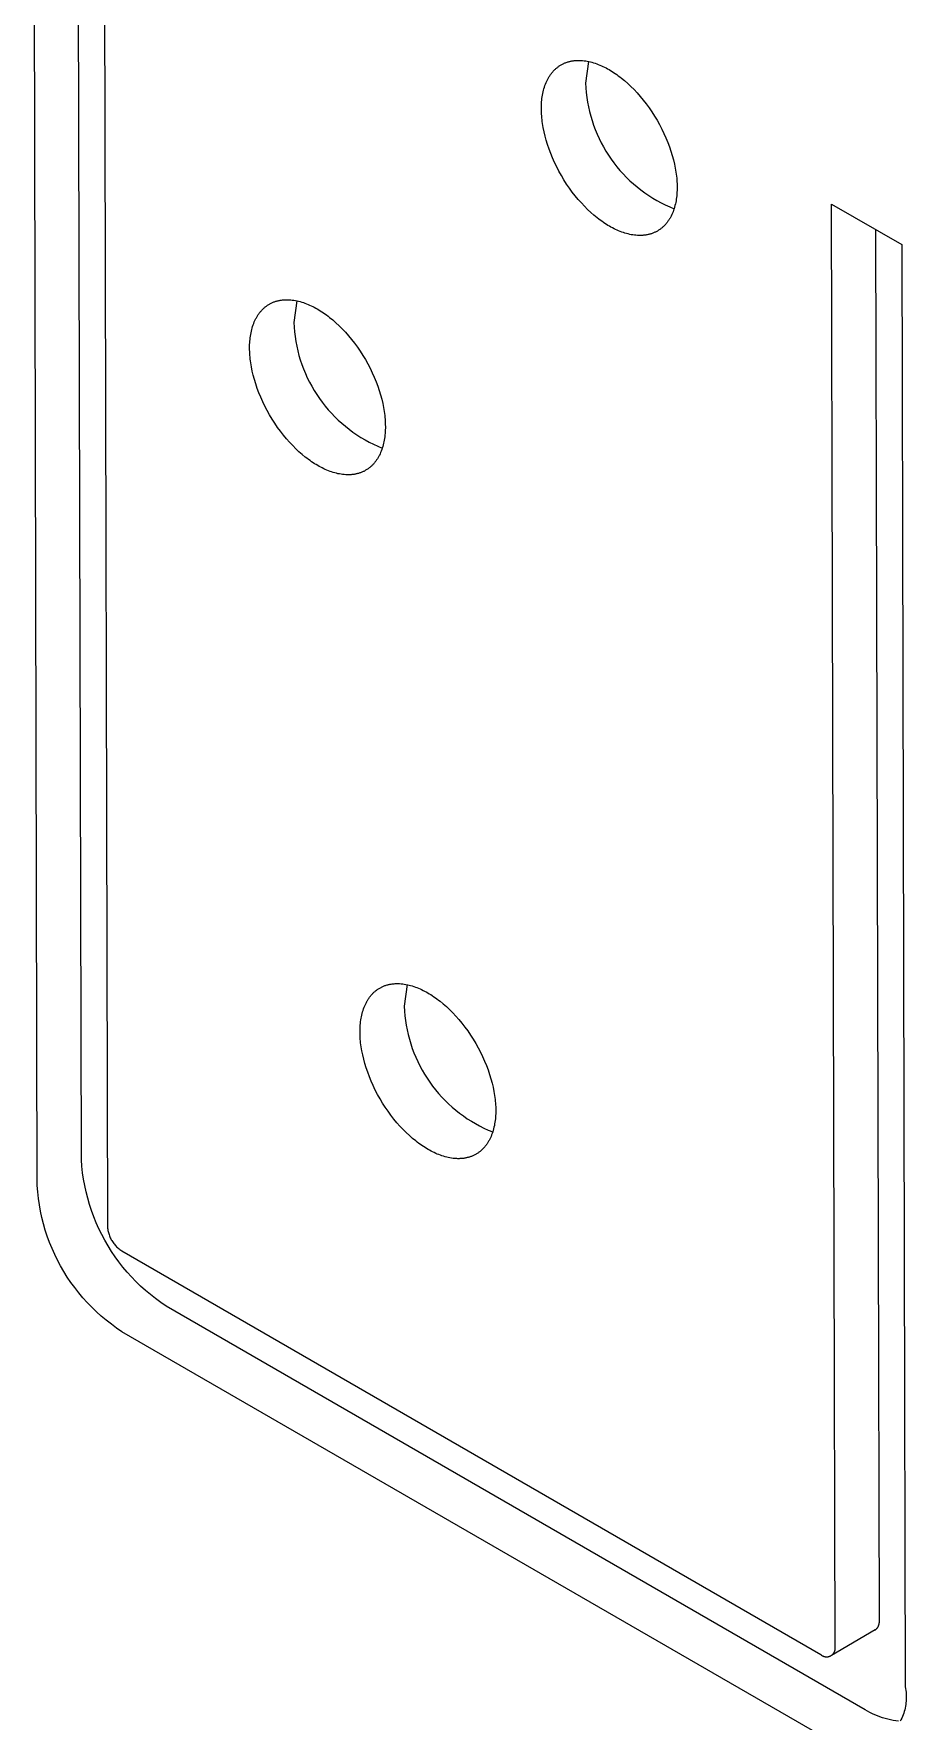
# Model space of a CAD drawing. Header units: inches. Extents: x -1 to 137, y -3 to 81.
# Drawn here: x 123.997 to 124.822, y 58.351 to 59.945 of the extents above; entities that cross this region are included whole.
import ezdxf

# ---------------------------------------------------------------- set-up
doc = ezdxf.new("R2010")
doc.units = ezdxf.units.IN
doc.layers.add('ZANO_R', color=7, linetype='Continuous', lineweight=0)

msp = doc.modelspace()

# ---------------------------------------------------------------- linework, layer by layer
at = {"layer": 'ZANO_R'}
for p, q in [((124.0008, 58.85734), (123.99747, 60.21935)), ((124.04256, 58.88159), (124.03935, 60.19517)), ((124.0637, 60.18111), (124.06703, 58.8191)), ((124.5046, 59.91906), (124.50528, 59.9192)), ((124.50528, 59.9192), (124.50596, 59.91933)), ((124.50596, 59.91933), (124.50665, 59.91944)), ((124.50665, 59.91944), (124.50734, 59.91954)), ((124.50734, 59.91954), (124.50804, 59.91963)), ((124.50804, 59.91963), (124.50874, 59.9197)), ((124.50874, 59.9197), (124.50945, 59.91976)), ((124.50945, 59.91976), (124.51016, 59.91981)), ((124.51016, 59.91981), (124.51087, 59.91985)), ((124.51087, 59.91985), (124.51159, 59.91987)), ((124.51159, 59.91987), (124.51231, 59.91987)), ((124.51231, 59.91987), (124.51303, 59.91987)), ((124.51303, 59.91987), (124.51376, 59.91985)), ((124.51376, 59.91985), (124.51449, 59.91981)), ((124.51449, 59.91981), (124.51595, 59.91971)), ((124.51595, 59.91971), (124.51743, 59.91956)), ((124.51743, 59.91956), (124.51891, 59.91935)), ((124.51891, 59.91935), (124.5204, 59.9191)), ((124.48344, 59.90278), (124.48379, 59.90341)), ((124.48379, 59.90341), (124.48416, 59.90403)), ((124.48416, 59.90403), (124.48453, 59.90464)), ((124.48453, 59.90464), (124.48492, 59.90524)), ((124.48492, 59.90524), (124.48531, 59.90583)), ((124.48531, 59.90583), (124.48572, 59.90641)), ((124.48572, 59.90641), (124.48613, 59.90698)), ((124.48613, 59.90698), (124.48655, 59.90754)), ((124.48655, 59.90754), (124.48699, 59.90809)), ((124.48699, 59.90809), (124.48743, 59.90863)), ((124.48743, 59.90863), (124.48788, 59.90916)), ((124.48788, 59.90916), (124.48834, 59.90967)), ((124.48834, 59.90967), (124.48881, 59.91018)), ((124.48881, 59.91018), (124.48929, 59.91067)), ((124.48929, 59.91067), (124.48978, 59.91115)), ((124.48978, 59.91115), (124.49028, 59.91162)), ((124.49028, 59.91162), (124.49079, 59.91208)), ((124.49079, 59.91208), (124.4913, 59.91253)), ((124.4913, 59.91253), (124.49183, 59.91296)), ((124.49183, 59.91296), (124.49236, 59.91338)), ((124.49236, 59.91338), (124.4929, 59.91379)), ((124.4929, 59.91379), (124.49345, 59.91419)), ((124.49345, 59.91419), (124.49401, 59.91457)), ((124.49401, 59.91457), (124.49457, 59.91494)), ((124.49457, 59.91494), (124.49515, 59.9153)), ((124.49515, 59.9153), (124.49573, 59.91564)), ((124.49573, 59.91564), (124.49632, 59.91598)), ((124.49632, 59.91598), (124.49692, 59.91629)), ((124.49692, 59.91629), (124.49752, 59.9166)), ((124.49752, 59.9166), (124.49813, 59.91689)), ((124.49813, 59.91689), (124.49875, 59.91717)), ((124.49875, 59.91717), (124.49937, 59.91743)), ((124.49937, 59.91743), (124.5, 59.91768)), ((124.5, 59.91768), (124.50064, 59.91792)), ((124.50064, 59.91792), (124.50129, 59.91814)), ((124.50129, 59.91814), (124.50194, 59.91835)), ((124.50194, 59.91835), (124.50259, 59.91855)), ((124.50259, 59.91855), (124.50326, 59.91873)), ((124.50326, 59.91873), (124.50392, 59.9189)), ((124.50392, 59.9189), (124.5046, 59.91906)), ((124.52171, 59.91884), (124.51884, 59.89845)), ((124.5204, 59.9191), (124.52189, 59.9188)), ((124.52189, 59.9188), (124.52338, 59.91845)), ((124.52338, 59.91845), (124.52488, 59.91806)), ((124.52488, 59.91806), (124.52637, 59.91763)), ((124.52637, 59.91763), (124.52786, 59.91715)), ((124.52786, 59.91715), (124.52935, 59.91662)), ((124.52935, 59.91662), (124.53084, 59.91606)), ((124.53084, 59.91606), (124.53232, 59.91546)), ((124.53232, 59.91546), (124.53379, 59.91482)), ((124.53379, 59.91482), (124.53526, 59.91415)), ((124.53526, 59.91415), (124.53671, 59.91344)), ((124.53671, 59.91344), (124.53816, 59.9127)), ((124.53816, 59.9127), (124.53959, 59.91193)), ((124.53959, 59.91193), (124.54102, 59.91112)), ((124.54102, 59.91112), (124.54244, 59.91028)), ((124.54244, 59.91028), (124.54388, 59.9094)), ((124.54388, 59.9094), (124.54532, 59.90847)), ((124.54532, 59.90847), (124.54678, 59.9075)), ((124.54678, 59.9075), (124.54825, 59.90648)), ((124.54825, 59.90648), (124.54972, 59.90541)), ((124.54972, 59.90541), (124.5512, 59.90431)), ((124.5512, 59.90431), (124.55269, 59.90315)), ((124.47811, 59.88704), (124.4784, 59.88859)), ((124.4784, 59.88859), (124.47873, 59.89012)), ((124.47873, 59.89012), (124.4791, 59.89163)), ((124.4791, 59.89163), (124.4795, 59.89312)), ((124.4795, 59.89312), (124.47995, 59.89459)), ((124.47995, 59.89459), (124.48043, 59.89603)), ((124.48043, 59.89603), (124.48095, 59.89744)), ((124.48095, 59.89744), (124.48151, 59.89882)), ((124.48151, 59.89882), (124.48211, 59.90017)), ((124.48211, 59.90017), (124.48276, 59.90149)), ((124.48276, 59.90149), (124.48309, 59.90214)), ((124.48309, 59.90214), (124.48344, 59.90278)), ((124.51884, 59.89845), (124.51907, 59.89394)), ((124.51907, 59.89394), (124.51946, 59.88944)), ((124.51946, 59.88944), (124.52, 59.88495)), ((124.55269, 59.90315), (124.55568, 59.90071)), ((124.55568, 59.90071), (124.55867, 59.89808)), ((124.55867, 59.89808), (124.56166, 59.89528)), ((124.56166, 59.89528), (124.56463, 59.8923)), ((124.56463, 59.8923), (124.56758, 59.88916)), ((124.56758, 59.88916), (124.57049, 59.88586)), ((124.47708, 59.87421), (124.47709, 59.87584)), ((124.4771, 59.87256), (124.47708, 59.87421)), ((124.47709, 59.87584), (124.47713, 59.87746)), ((124.47715, 59.87087), (124.4771, 59.87256)), ((124.47713, 59.87746), (124.47721, 59.87909)), ((124.47721, 59.87909), (124.47732, 59.8807)), ((124.47732, 59.8807), (124.47746, 59.8823)), ((124.47746, 59.8823), (124.47764, 59.8839)), ((124.47764, 59.8839), (124.47786, 59.88548)), ((124.47786, 59.88548), (124.47811, 59.88704)), ((124.52, 59.88495), (124.5207, 59.88049)), ((124.5207, 59.88049), (124.52154, 59.87605)), ((124.52154, 59.87605), (124.52254, 59.87165)), ((124.52254, 59.87165), (124.52368, 59.86728)), ((124.57049, 59.88586), (124.57335, 59.88241)), ((124.57335, 59.88241), (124.57614, 59.87881)), ((124.57614, 59.87881), (124.57885, 59.87509)), ((124.57885, 59.87509), (124.58147, 59.87125)), ((124.47723, 59.86916), (124.47715, 59.87087)), ((124.47735, 59.86741), (124.47723, 59.86916)), ((124.47751, 59.86564), (124.47735, 59.86741)), ((124.47769, 59.86383), (124.47751, 59.86564)), ((124.47792, 59.862), (124.47769, 59.86383)), ((124.47818, 59.86013), (124.47792, 59.862)), ((124.47881, 59.85633), (124.47818, 59.86013)), ((124.4796, 59.85243), (124.47881, 59.85633)), ((124.52368, 59.86728), (124.52498, 59.86295)), ((124.52498, 59.86295), (124.52642, 59.85867)), ((124.52642, 59.85867), (124.528, 59.85444)), ((124.58147, 59.87125), (124.584, 59.86731)), ((124.584, 59.86731), (124.58641, 59.86329)), ((124.58641, 59.86329), (124.5887, 59.85919)), ((124.5887, 59.85919), (124.59087, 59.85505)), ((124.48054, 59.84845), (124.4796, 59.85243)), ((124.48165, 59.84439), (124.48054, 59.84845)), ((124.4829, 59.84027), (124.48165, 59.84439)), ((124.48432, 59.83611), (124.4829, 59.84027)), ((124.528, 59.85444), (124.52973, 59.85026)), ((124.52973, 59.85026), (124.5316, 59.84615)), ((124.5316, 59.84615), (124.53361, 59.8421)), ((124.53361, 59.8421), (124.53575, 59.83813)), ((124.59087, 59.85505), (124.59289, 59.85086)), ((124.59289, 59.85086), (124.59477, 59.84666)), ((124.59477, 59.84666), (124.5965, 59.84245)), ((124.5965, 59.84245), (124.59807, 59.83826)), ((124.4859, 59.83192), (124.48432, 59.83611)), ((124.48763, 59.82771), (124.4859, 59.83192)), ((124.48951, 59.82351), (124.48763, 59.82771)), ((124.53575, 59.83813), (124.53803, 59.83423)), ((124.53803, 59.83423), (124.54044, 59.8304)), ((124.54044, 59.8304), (124.54298, 59.82667)), ((124.54298, 59.82667), (124.54564, 59.82302)), ((124.59807, 59.83826), (124.59949, 59.8341)), ((124.59949, 59.8341), (124.60075, 59.82998)), ((124.60075, 59.82998), (124.60185, 59.82592)), ((124.60185, 59.82592), (124.6028, 59.82194)), ((124.49153, 59.81932), (124.48951, 59.82351)), ((124.49369, 59.81518), (124.49153, 59.81932)), ((124.49599, 59.81108), (124.49369, 59.81518)), ((124.4984, 59.80706), (124.49599, 59.81108)), ((124.54564, 59.82302), (124.54843, 59.81946)), ((124.54843, 59.81946), (124.55134, 59.81601)), ((124.55134, 59.81601), (124.55436, 59.81265)), ((124.55436, 59.81265), (124.55749, 59.8094)), ((124.55749, 59.8094), (124.56074, 59.80625)), ((124.6028, 59.82194), (124.60358, 59.81804)), ((124.60358, 59.81804), (124.60422, 59.81424)), ((124.60422, 59.81424), (124.60448, 59.81237)), ((124.60448, 59.81237), (124.6047, 59.81054)), ((124.6047, 59.81054), (124.60489, 59.80873)), ((124.60489, 59.80873), (124.60505, 59.80696)), ((124.50092, 59.80312), (124.4984, 59.80706)), ((124.50355, 59.79928), (124.50092, 59.80312)), ((124.50626, 59.79556), (124.50355, 59.79928)), ((124.50905, 59.79196), (124.50626, 59.79556)), ((124.51191, 59.78851), (124.50905, 59.79196)), ((124.56074, 59.80625), (124.56409, 59.80322)), ((124.56409, 59.80322), (124.56754, 59.8003)), ((124.56754, 59.8003), (124.57108, 59.79751)), ((124.57108, 59.79751), (124.57472, 59.79483)), ((124.57472, 59.79483), (124.57845, 59.79228)), ((124.57845, 59.79228), (124.58227, 59.78986)), ((124.60493, 59.79207), (124.60475, 59.79047)), ((124.60508, 59.79367), (124.60493, 59.79207)), ((124.60505, 59.80696), (124.60516, 59.80521)), ((124.60519, 59.79528), (124.60508, 59.79367)), ((124.60516, 59.80521), (124.60525, 59.8035)), ((124.60527, 59.7969), (124.60519, 59.79528)), ((124.60525, 59.8035), (124.6053, 59.80181)), ((124.60531, 59.79853), (124.60527, 59.7969)), ((124.6053, 59.80181), (124.60532, 59.80016)), ((124.60532, 59.80016), (124.60531, 59.79853)), ((124.51482, 59.78521), (124.51191, 59.78851)), ((124.51776, 59.78207), (124.51482, 59.78521)), ((124.52074, 59.77909), (124.51776, 59.78207)), ((124.52373, 59.77629), (124.52074, 59.77909)), ((124.52672, 59.77366), (124.52373, 59.77629)), ((124.58227, 59.78986), (124.58616, 59.78757)), ((124.58616, 59.78757), (124.59013, 59.78542)), ((124.59013, 59.78542), (124.59417, 59.7834)), ((124.59417, 59.7834), (124.59828, 59.78152)), ((124.59828, 59.78152), (124.60245, 59.77978)), ((124.60145, 59.77693), (124.60089, 59.77555)), ((124.60197, 59.77834), (124.60145, 59.77693)), ((124.60245, 59.77978), (124.60197, 59.77834)), ((124.6029, 59.78125), (124.60245, 59.77978)), ((124.6033, 59.78274), (124.6029, 59.78125)), ((124.60367, 59.78425), (124.6033, 59.78274)), ((124.60399, 59.78578), (124.60367, 59.78425)), ((124.60428, 59.78733), (124.60399, 59.78578)), ((124.60454, 59.78889), (124.60428, 59.78733)), ((124.60475, 59.79047), (124.60454, 59.78889)), ((124.75126, 59.78415), (124.81749, 59.74591)), ((124.75459, 58.42214), (124.75126, 59.78415)), ((124.52971, 59.77122), (124.52672, 59.77366)), ((124.5312, 59.77006), (124.52971, 59.77122)), ((124.53268, 59.76895), (124.5312, 59.77006)), ((124.53415, 59.76789), (124.53268, 59.76895)), ((124.53562, 59.76687), (124.53415, 59.76789)), ((124.53707, 59.7659), (124.53562, 59.76687)), ((124.53852, 59.76497), (124.53707, 59.7659)), ((124.53996, 59.76409), (124.53852, 59.76497)), ((124.54138, 59.76325), (124.53996, 59.76409)), ((124.5428, 59.76244), (124.54138, 59.76325)), ((124.54424, 59.76167), (124.5428, 59.76244)), ((124.54568, 59.76093), (124.54424, 59.76167)), ((124.54714, 59.76022), (124.54568, 59.76093)), ((124.54861, 59.75955), (124.54714, 59.76022)), ((124.58839, 59.7598), (124.58782, 59.75943)), ((124.58895, 59.76018), (124.58839, 59.7598)), ((124.5895, 59.76058), (124.58895, 59.76018)), ((124.59004, 59.76099), (124.5895, 59.76058)), ((124.59057, 59.76141), (124.59004, 59.76099)), ((124.59109, 59.76184), (124.59057, 59.76141)), ((124.59161, 59.76229), (124.59109, 59.76184)), ((124.59212, 59.76274), (124.59161, 59.76229)), ((124.59261, 59.76321), (124.59212, 59.76274)), ((124.5931, 59.7637), (124.59261, 59.76321)), ((124.59358, 59.76419), (124.5931, 59.7637)), ((124.59405, 59.76469), (124.59358, 59.76419)), ((124.59452, 59.76521), (124.59405, 59.76469)), ((124.59497, 59.76574), (124.59452, 59.76521)), ((124.59541, 59.76628), (124.59497, 59.76574)), ((124.59584, 59.76683), (124.59541, 59.76628)), ((124.59627, 59.76739), (124.59584, 59.76683)), ((124.59668, 59.76796), (124.59627, 59.76739)), ((124.59709, 59.76854), (124.59668, 59.76796)), ((124.59748, 59.76913), (124.59709, 59.76854)), ((124.59787, 59.76973), (124.59748, 59.76913)), ((124.59824, 59.77034), (124.59787, 59.76973)), ((124.59861, 59.77096), (124.59824, 59.77034)), ((124.59896, 59.77159), (124.59861, 59.77096)), ((124.59931, 59.77223), (124.59896, 59.77159)), ((124.59964, 59.77287), (124.59931, 59.77223)), ((124.60028, 59.77419), (124.59964, 59.77287)), ((124.60089, 59.77555), (124.60028, 59.77419)), ((124.79635, 58.44639), (124.79314, 59.75997)), ((124.55008, 59.75891), (124.54861, 59.75955)), ((124.55156, 59.75831), (124.55008, 59.75891)), ((124.55304, 59.75774), (124.55156, 59.75831)), ((124.55453, 59.75722), (124.55304, 59.75774)), ((124.55603, 59.75674), (124.55453, 59.75722)), ((124.55752, 59.75631), (124.55603, 59.75674)), ((124.55902, 59.75591), (124.55752, 59.75631)), ((124.56051, 59.75557), (124.55902, 59.75591)), ((124.562, 59.75527), (124.56051, 59.75557)), ((124.56349, 59.75501), (124.562, 59.75527)), ((124.56497, 59.75481), (124.56349, 59.75501)), ((124.56644, 59.75466), (124.56497, 59.75481)), ((124.56791, 59.75455), (124.56644, 59.75466)), ((124.56864, 59.75452), (124.56791, 59.75455)), ((124.56937, 59.7545), (124.56864, 59.75452)), ((124.57009, 59.7545), (124.56937, 59.7545)), ((124.57081, 59.7545), (124.57009, 59.7545)), ((124.57153, 59.75452), (124.57081, 59.7545)), ((124.57224, 59.75456), (124.57153, 59.75452)), ((124.57295, 59.7546), (124.57224, 59.75456)), ((124.57366, 59.75466), (124.57295, 59.7546)), ((124.57436, 59.75474), (124.57366, 59.75466)), ((124.57506, 59.75483), (124.57436, 59.75474)), ((124.57575, 59.75493), (124.57506, 59.75483)), ((124.57644, 59.75504), (124.57575, 59.75493)), ((124.57712, 59.75517), (124.57644, 59.75504)), ((124.5778, 59.75531), (124.57712, 59.75517)), ((124.57847, 59.75547), (124.5778, 59.75531)), ((124.57914, 59.75564), (124.57847, 59.75547)), ((124.5798, 59.75582), (124.57914, 59.75564)), ((124.58046, 59.75601), (124.5798, 59.75582)), ((124.58111, 59.75622), (124.58046, 59.75601)), ((124.58176, 59.75645), (124.58111, 59.75622)), ((124.58239, 59.75669), (124.58176, 59.75645)), ((124.58302, 59.75694), (124.58239, 59.75669)), ((124.58365, 59.7572), (124.58302, 59.75694)), ((124.58427, 59.75748), (124.58365, 59.7572)), ((124.58488, 59.75777), (124.58427, 59.75748)), ((124.58548, 59.75808), (124.58488, 59.75777)), ((124.58608, 59.75839), (124.58548, 59.75808)), ((124.58667, 59.75872), (124.58608, 59.75839)), ((124.58725, 59.75907), (124.58667, 59.75872)), ((124.58782, 59.75943), (124.58725, 59.75907)), ((124.81749, 59.74591), (124.82082, 58.3839)), ((124.20965, 59.67983), (124.21006, 59.68042)), ((124.21006, 59.68042), (124.21047, 59.68099)), ((124.21047, 59.68099), (124.2109, 59.68155)), ((124.2109, 59.68155), (124.21133, 59.6821)), ((124.21133, 59.6821), (124.21177, 59.68263)), ((124.21177, 59.68263), (124.21222, 59.68316)), ((124.21222, 59.68316), (124.21269, 59.68368)), ((124.21269, 59.68368), (124.21316, 59.68418)), ((124.21316, 59.68418), (124.21364, 59.68468)), ((124.21364, 59.68468), (124.21412, 59.68516)), ((124.21412, 59.68516), (124.21462, 59.68563)), ((124.21462, 59.68563), (124.21513, 59.68609)), ((124.21513, 59.68609), (124.21565, 59.68653)), ((124.21565, 59.68653), (124.21617, 59.68697)), ((124.21617, 59.68697), (124.2167, 59.68739)), ((124.2167, 59.68739), (124.21724, 59.6878)), ((124.21724, 59.6878), (124.21779, 59.68819)), ((124.21779, 59.68819), (124.21835, 59.68858)), ((124.21835, 59.68858), (124.21892, 59.68895)), ((124.21892, 59.68895), (124.21949, 59.6893)), ((124.21949, 59.6893), (124.22007, 59.68965)), ((124.22007, 59.68965), (124.22066, 59.68998)), ((124.22066, 59.68998), (124.22126, 59.6903)), ((124.22126, 59.6903), (124.22186, 59.6906)), ((124.22186, 59.6906), (124.22247, 59.69089)), ((124.22247, 59.69089), (124.22309, 59.69117)), ((124.22309, 59.69117), (124.22371, 59.69144)), ((124.22371, 59.69144), (124.22435, 59.69169)), ((124.22435, 59.69169), (124.22498, 59.69192)), ((124.22498, 59.69192), (124.22563, 59.69215)), ((124.22563, 59.69215), (124.22628, 59.69236)), ((124.22628, 59.69236), (124.22694, 59.69255)), ((124.22694, 59.69255), (124.2276, 59.69274)), ((124.2276, 59.69274), (124.22827, 59.69291)), ((124.22827, 59.69291), (124.22894, 59.69306)), ((124.22894, 59.69306), (124.22962, 59.6932)), ((124.22962, 59.6932), (124.2303, 59.69333)), ((124.2303, 59.69333), (124.23099, 59.69345)), ((124.23099, 59.69345), (124.23168, 59.69355)), ((124.23168, 59.69355), (124.23238, 59.69363)), ((124.23238, 59.69363), (124.23308, 59.69371)), ((124.23308, 59.69371), (124.23379, 59.69377)), ((124.23379, 59.69377), (124.2345, 59.69382)), ((124.2345, 59.69382), (124.23521, 59.69385)), ((124.23521, 59.69385), (124.23593, 59.69387)), ((124.23593, 59.69387), (124.23665, 59.69388)), ((124.23665, 59.69388), (124.23737, 59.69387)), ((124.23737, 59.69387), (124.2381, 59.69385)), ((124.2381, 59.69385), (124.23883, 59.69382)), ((124.23883, 59.69382), (124.2403, 59.69372)), ((124.2403, 59.69372), (124.24177, 59.69356)), ((124.24177, 59.69356), (124.24325, 59.69336)), ((124.24605, 59.69284), (124.24318, 59.67246)), ((124.24325, 59.69336), (124.24474, 59.69311)), ((124.24474, 59.69311), (124.24623, 59.69281)), ((124.24623, 59.69281), (124.24772, 59.69246)), ((124.24772, 59.69246), (124.24922, 59.69207)), ((124.24922, 59.69207), (124.25071, 59.69163)), ((124.25071, 59.69163), (124.25221, 59.69115)), ((124.25221, 59.69115), (124.2537, 59.69063)), ((124.2537, 59.69063), (124.25518, 59.69007)), ((124.25518, 59.69007), (124.25666, 59.68947)), ((124.25666, 59.68947), (124.25813, 59.68883)), ((124.25813, 59.68883), (124.2596, 59.68815)), ((124.2596, 59.68815), (124.26106, 59.68744)), ((124.26106, 59.68744), (124.2625, 59.6867)), ((124.2625, 59.6867), (124.26394, 59.68593)), ((124.26394, 59.68593), (124.26536, 59.68513)), ((124.26536, 59.68513), (124.26678, 59.68429)), ((124.26678, 59.68429), (124.26822, 59.6834)), ((124.26822, 59.6834), (124.26967, 59.68247)), ((124.26967, 59.68247), (124.27112, 59.6815)), ((124.27112, 59.6815), (124.27259, 59.68048)), ((124.27259, 59.68048), (124.27406, 59.67942)), ((124.20307, 59.66412), (124.20344, 59.66564)), ((124.20344, 59.66564), (124.20384, 59.66712)), ((124.20384, 59.66712), (124.20429, 59.66859)), ((124.20429, 59.66859), (124.20477, 59.67003)), ((124.20477, 59.67003), (124.20529, 59.67144)), ((124.20529, 59.67144), (124.20585, 59.67283)), ((124.20585, 59.67283), (124.20646, 59.67418)), ((124.20646, 59.67418), (124.2071, 59.6755)), ((124.2071, 59.6755), (124.20743, 59.67615)), ((124.20743, 59.67615), (124.20778, 59.67678)), ((124.20778, 59.67678), (124.20813, 59.67741)), ((124.20813, 59.67741), (124.2085, 59.67803)), ((124.2085, 59.67803), (124.20887, 59.67864)), ((124.20887, 59.67864), (124.20926, 59.67924)), ((124.20926, 59.67924), (124.20965, 59.67983)), ((124.24318, 59.67246), (124.24341, 59.66794)), ((124.24341, 59.66794), (124.2438, 59.66344)), ((124.27406, 59.67942), (124.27554, 59.67831)), ((124.27554, 59.67831), (124.27703, 59.67715)), ((124.27703, 59.67715), (124.28002, 59.67471)), ((124.28002, 59.67471), (124.28301, 59.67208)), ((124.28301, 59.67208), (124.286, 59.66928)), ((124.286, 59.66928), (124.28898, 59.66631)), ((124.28898, 59.66631), (124.29192, 59.66316)), ((124.20142, 59.64821), (124.20143, 59.64984)), ((124.20143, 59.64984), (124.20147, 59.65147)), ((124.20147, 59.65147), (124.20155, 59.65309)), ((124.20155, 59.65309), (124.20166, 59.6547)), ((124.20166, 59.6547), (124.20181, 59.65631)), ((124.20181, 59.65631), (124.20199, 59.6579)), ((124.20199, 59.6579), (124.2022, 59.65948)), ((124.2022, 59.65948), (124.20246, 59.66104)), ((124.20246, 59.66104), (124.20275, 59.66259)), ((124.20275, 59.66259), (124.20307, 59.66412)), ((124.2438, 59.66344), (124.24434, 59.65896)), ((124.24434, 59.65896), (124.24504, 59.65449)), ((124.24504, 59.65449), (124.24588, 59.65006)), ((124.24588, 59.65006), (124.24688, 59.64565)), ((124.29192, 59.66316), (124.29483, 59.65986)), ((124.29483, 59.65986), (124.29769, 59.65641)), ((124.29769, 59.65641), (124.30048, 59.65282)), ((124.30048, 59.65282), (124.30319, 59.64909)), ((124.30319, 59.64909), (124.30582, 59.64526)), ((124.20144, 59.64656), (124.20142, 59.64821)), ((124.20149, 59.64488), (124.20144, 59.64656)), ((124.20158, 59.64316), (124.20149, 59.64488)), ((124.20169, 59.64142), (124.20158, 59.64316)), ((124.20185, 59.63964), (124.20169, 59.64142)), ((124.20204, 59.63783), (124.20185, 59.63964)), ((124.20226, 59.636), (124.20204, 59.63783)), ((124.20252, 59.63414), (124.20226, 59.636)), ((124.20316, 59.63033), (124.20252, 59.63414)), ((124.24688, 59.64565), (124.24803, 59.64128)), ((124.24803, 59.64128), (124.24932, 59.63695)), ((124.24932, 59.63695), (124.25076, 59.63267)), ((124.25076, 59.63267), (124.25234, 59.62844)), ((124.30582, 59.64526), (124.30834, 59.64132)), ((124.30834, 59.64132), (124.31075, 59.63729)), ((124.31075, 59.63729), (124.31305, 59.6332)), ((124.31305, 59.6332), (124.31521, 59.62905)), ((124.20394, 59.62644), (124.20316, 59.63033)), ((124.20489, 59.62245), (124.20394, 59.62644)), ((124.20599, 59.61839), (124.20489, 59.62245)), ((124.20725, 59.61428), (124.20599, 59.61839)), ((124.25234, 59.62844), (124.25407, 59.62427)), ((124.25407, 59.62427), (124.25594, 59.62015)), ((124.25594, 59.62015), (124.25795, 59.61611)), ((124.31521, 59.62905), (124.31723, 59.62486)), ((124.31723, 59.62486), (124.31911, 59.62066)), ((124.31911, 59.62066), (124.32084, 59.61645)), ((124.32084, 59.61645), (124.32242, 59.61226)), ((124.20866, 59.61011), (124.20725, 59.61428)), ((124.21024, 59.60592), (124.20866, 59.61011)), ((124.21197, 59.60172), (124.21024, 59.60592)), ((124.21385, 59.59751), (124.21197, 59.60172)), ((124.25795, 59.61611), (124.26009, 59.61213)), ((124.26009, 59.61213), (124.26237, 59.60823)), ((124.26237, 59.60823), (124.26478, 59.60441)), ((124.26478, 59.60441), (124.26732, 59.60067)), ((124.26732, 59.60067), (124.26999, 59.59702)), ((124.32242, 59.61226), (124.32383, 59.6081)), ((124.32383, 59.6081), (124.32509, 59.60398)), ((124.32509, 59.60398), (124.3262, 59.59992)), ((124.21587, 59.59333), (124.21385, 59.59751)), ((124.21804, 59.58918), (124.21587, 59.59333)), ((124.22033, 59.58508), (124.21804, 59.58918)), ((124.22274, 59.58106), (124.22033, 59.58508)), ((124.26999, 59.59702), (124.27277, 59.59347)), ((124.27277, 59.59347), (124.27568, 59.59001)), ((124.27568, 59.59001), (124.2787, 59.58665)), ((124.2787, 59.58665), (124.28184, 59.5834)), ((124.3262, 59.59992), (124.32714, 59.59594)), ((124.32714, 59.59594), (124.32793, 59.59204)), ((124.32793, 59.59204), (124.32856, 59.58824)), ((124.32856, 59.58824), (124.32882, 59.58638)), ((124.32882, 59.58638), (124.32905, 59.58454)), ((124.32905, 59.58454), (124.32923, 59.58274)), ((124.22526, 59.57712), (124.22274, 59.58106)), ((124.22789, 59.57328), (124.22526, 59.57712)), ((124.2306, 59.56956), (124.22789, 59.57328)), ((124.23339, 59.56597), (124.2306, 59.56956)), ((124.28184, 59.5834), (124.28508, 59.58025)), ((124.28508, 59.58025), (124.28843, 59.57722)), ((124.28843, 59.57722), (124.29188, 59.57431)), ((124.29188, 59.57431), (124.29543, 59.57151)), ((124.29543, 59.57151), (124.29907, 59.56883)), ((124.29907, 59.56883), (124.3028, 59.56629)), ((124.32923, 59.58274), (124.32939, 59.58096)), ((124.32939, 59.58096), (124.32951, 59.57921)), ((124.32953, 59.56929), (124.32942, 59.56767)), ((124.32951, 59.57921), (124.32959, 59.5775)), ((124.32961, 59.57091), (124.32953, 59.56929)), ((124.32959, 59.5775), (124.32964, 59.57582)), ((124.32965, 59.57253), (124.32961, 59.57091)), ((124.32964, 59.57582), (124.32966, 59.57417)), ((124.32966, 59.57417), (124.32965, 59.57253)), ((124.23625, 59.56251), (124.23339, 59.56597)), ((124.23916, 59.55921), (124.23625, 59.56251)), ((124.24211, 59.55607), (124.23916, 59.55921)), ((124.24508, 59.55309), (124.24211, 59.55607)), ((124.24807, 59.55029), (124.24508, 59.55309)), ((124.3028, 59.56629), (124.30661, 59.56386)), ((124.30661, 59.56386), (124.3105, 59.56157)), ((124.3105, 59.56157), (124.31447, 59.55942)), ((124.31447, 59.55942), (124.31852, 59.5574)), ((124.31852, 59.5574), (124.32262, 59.55552)), ((124.32262, 59.55552), (124.32679, 59.55378)), ((124.32679, 59.55379), (124.32631, 59.55235)), ((124.32724, 59.55525), (124.32679, 59.55379)), ((124.32764, 59.55674), (124.32724, 59.55525)), ((124.32801, 59.55825), (124.32764, 59.55674)), ((124.32834, 59.55978), (124.32801, 59.55825)), ((124.32863, 59.56133), (124.32834, 59.55978)), ((124.32888, 59.5629), (124.32863, 59.56133)), ((124.32909, 59.56448), (124.32888, 59.5629)), ((124.32928, 59.56607), (124.32909, 59.56448)), ((124.32942, 59.56767), (124.32928, 59.56607)), ((124.25106, 59.54767), (124.24807, 59.55029)), ((124.25405, 59.54522), (124.25106, 59.54767)), ((124.25554, 59.54407), (124.25405, 59.54522)), ((124.25702, 59.54296), (124.25554, 59.54407)), ((124.25849, 59.54189), (124.25702, 59.54296)), ((124.25996, 59.54088), (124.25849, 59.54189)), ((124.26142, 59.5399), (124.25996, 59.54088)), ((124.26286, 59.53897), (124.26142, 59.5399)), ((124.2643, 59.53809), (124.26286, 59.53897)), ((124.26572, 59.53725), (124.2643, 59.53809)), ((124.26714, 59.53645), (124.26572, 59.53725)), ((124.31646, 59.53675), (124.31595, 59.53629)), ((124.31696, 59.53722), (124.31646, 59.53675)), ((124.31745, 59.5377), (124.31696, 59.53722)), ((124.31793, 59.53819), (124.31745, 59.5377)), ((124.3184, 59.5387), (124.31793, 59.53819)), ((124.31886, 59.53921), (124.3184, 59.5387)), ((124.31931, 59.53974), (124.31886, 59.53921)), ((124.31975, 59.54028), (124.31931, 59.53974)), ((124.32019, 59.54083), (124.31975, 59.54028)), ((124.32061, 59.54139), (124.32019, 59.54083)), ((124.32102, 59.54196), (124.32061, 59.54139)), ((124.32143, 59.54254), (124.32102, 59.54196)), ((124.32182, 59.54313), (124.32143, 59.54254)), ((124.32221, 59.54373), (124.32182, 59.54313)), ((124.32258, 59.54434), (124.32221, 59.54373)), ((124.32295, 59.54496), (124.32258, 59.54434)), ((124.3233, 59.54559), (124.32295, 59.54496)), ((124.32365, 59.54623), (124.3233, 59.54559)), ((124.32398, 59.54688), (124.32365, 59.54623)), ((124.32463, 59.5482), (124.32398, 59.54688)), ((124.32523, 59.54955), (124.32463, 59.5482)), ((124.32579, 59.55093), (124.32523, 59.54955)), ((124.32631, 59.55235), (124.32579, 59.55093)), ((124.26858, 59.53567), (124.26714, 59.53645)), ((124.27003, 59.53493), (124.26858, 59.53567)), ((124.27148, 59.53422), (124.27003, 59.53493)), ((124.27295, 59.53355), (124.27148, 59.53422)), ((124.27442, 59.53291), (124.27295, 59.53355)), ((124.2759, 59.53231), (124.27442, 59.53291)), ((124.27739, 59.53175), (124.2759, 59.53231)), ((124.27888, 59.53123), (124.27739, 59.53175)), ((124.28037, 59.53075), (124.27888, 59.53123)), ((124.28186, 59.53031), (124.28037, 59.53075)), ((124.28336, 59.52992), (124.28186, 59.53031)), ((124.28485, 59.52957), (124.28336, 59.52992)), ((124.28634, 59.52927), (124.28485, 59.52957)), ((124.28783, 59.52902), (124.28634, 59.52927)), ((124.28931, 59.52881), (124.28783, 59.52902)), ((124.29079, 59.52866), (124.28931, 59.52881)), ((124.29225, 59.52856), (124.29079, 59.52866)), ((124.29298, 59.52853), (124.29225, 59.52856)), ((124.29371, 59.52851), (124.29298, 59.52853)), ((124.29443, 59.5285), (124.29371, 59.52851)), ((124.29515, 59.52851), (124.29443, 59.5285)), ((124.29587, 59.52853), (124.29515, 59.52851)), ((124.29658, 59.52856), (124.29587, 59.52853)), ((124.29729, 59.52861), (124.29658, 59.52856)), ((124.298, 59.52867), (124.29729, 59.52861)), ((124.2987, 59.52874), (124.298, 59.52867)), ((124.2994, 59.52883), (124.2987, 59.52874)), ((124.30009, 59.52893), (124.2994, 59.52883)), ((124.30078, 59.52904), (124.30009, 59.52893)), ((124.30146, 59.52917), (124.30078, 59.52904)), ((124.30214, 59.52931), (124.30146, 59.52917)), ((124.30282, 59.52947), (124.30214, 59.52931)), ((124.30348, 59.52964), (124.30282, 59.52947)), ((124.30415, 59.52982), (124.30348, 59.52964)), ((124.3048, 59.53002), (124.30415, 59.52982)), ((124.30545, 59.53023), (124.3048, 59.53002)), ((124.3061, 59.53045), (124.30545, 59.53023)), ((124.30674, 59.53069), (124.3061, 59.53045)), ((124.30737, 59.53094), (124.30674, 59.53069)), ((124.30799, 59.5312), (124.30737, 59.53094)), ((124.30861, 59.53148), (124.30799, 59.5312)), ((124.30922, 59.53177), (124.30861, 59.53148)), ((124.30982, 59.53208), (124.30922, 59.53177)), ((124.31042, 59.5324), (124.30982, 59.53208)), ((124.31101, 59.53273), (124.31042, 59.5324)), ((124.31159, 59.53307), (124.31101, 59.53273)), ((124.31217, 59.53343), (124.31159, 59.53307)), ((124.31273, 59.5338), (124.31217, 59.53343)), ((124.31329, 59.53418), (124.31273, 59.5338)), ((124.31384, 59.53458), (124.31329, 59.53418)), ((124.31438, 59.53499), (124.31384, 59.53458)), ((124.31491, 59.53541), (124.31438, 59.53499)), ((124.31544, 59.53584), (124.31491, 59.53541)), ((124.31595, 59.53629), (124.31544, 59.53584)), ((124.32208, 59.04237), (124.32264, 59.04275)), ((124.32264, 59.04275), (124.32321, 59.04312)), ((124.32321, 59.04312), (124.32378, 59.04348)), ((124.32378, 59.04348), (124.32436, 59.04382)), ((124.32436, 59.04382), (124.32495, 59.04415)), ((124.32495, 59.04415), (124.32555, 59.04447)), ((124.32555, 59.04447), (124.32615, 59.04478)), ((124.32615, 59.04478), (124.32676, 59.04507)), ((124.32676, 59.04507), (124.32738, 59.04534)), ((124.32738, 59.04534), (124.328, 59.04561)), ((124.328, 59.04561), (124.32864, 59.04586)), ((124.32864, 59.04586), (124.32927, 59.0461)), ((124.32927, 59.0461), (124.32992, 59.04632)), ((124.32992, 59.04632), (124.33057, 59.04653)), ((124.33057, 59.04653), (124.33123, 59.04673)), ((124.33123, 59.04673), (124.33189, 59.04691)), ((124.33189, 59.04691), (124.33256, 59.04708)), ((124.33256, 59.04708), (124.33323, 59.04724)), ((124.33323, 59.04724), (124.33391, 59.04738)), ((124.33391, 59.04738), (124.33459, 59.0475)), ((124.33459, 59.0475), (124.33528, 59.04762)), ((124.33528, 59.04762), (124.33597, 59.04772)), ((124.33597, 59.04772), (124.33667, 59.04781)), ((124.33667, 59.04781), (124.33737, 59.04788)), ((124.33737, 59.04788), (124.33808, 59.04794)), ((124.33808, 59.04794), (124.33879, 59.04799)), ((124.33879, 59.04799), (124.3395, 59.04802)), ((124.3395, 59.04802), (124.34022, 59.04804)), ((124.34022, 59.04804), (124.34094, 59.04805)), ((124.34094, 59.04805), (124.34166, 59.04804)), ((124.34166, 59.04804), (124.34239, 59.04802)), ((124.34239, 59.04802), (124.34312, 59.04799)), ((124.34312, 59.04799), (124.34459, 59.04789)), ((124.34459, 59.04789), (124.34606, 59.04773)), ((124.34606, 59.04773), (124.34754, 59.04753)), ((124.35034, 59.04702), (124.34747, 59.02663)), ((124.34754, 59.04753), (124.34903, 59.04728)), ((124.34903, 59.04728), (124.35052, 59.04698)), ((124.35052, 59.04698), (124.35201, 59.04663)), ((124.35201, 59.04663), (124.35351, 59.04624)), ((124.35351, 59.04624), (124.355, 59.0458)), ((124.355, 59.0458), (124.3565, 59.04532)), ((124.3565, 59.04532), (124.35799, 59.0448)), ((124.35799, 59.0448), (124.35947, 59.04424)), ((124.35947, 59.04424), (124.36095, 59.04364)), ((124.36095, 59.04364), (124.36242, 59.043)), ((124.36242, 59.043), (124.36389, 59.04233)), ((124.30958, 59.02562), (124.31014, 59.027)), ((124.31014, 59.027), (124.31075, 59.02835)), ((124.31075, 59.02835), (124.31139, 59.02967)), ((124.31139, 59.02967), (124.31172, 59.03032)), ((124.31172, 59.03032), (124.31207, 59.03096)), ((124.31207, 59.03096), (124.31242, 59.03159)), ((124.31242, 59.03159), (124.31279, 59.03221)), ((124.31279, 59.03221), (124.31316, 59.03282)), ((124.31316, 59.03282), (124.31355, 59.03342)), ((124.31355, 59.03342), (124.31394, 59.03401)), ((124.31394, 59.03401), (124.31435, 59.03459)), ((124.31435, 59.03459), (124.31476, 59.03516)), ((124.31476, 59.03516), (124.31519, 59.03572)), ((124.31519, 59.03572), (124.31562, 59.03627)), ((124.31562, 59.03627), (124.31606, 59.03681)), ((124.31606, 59.03681), (124.31651, 59.03733)), ((124.31651, 59.03733), (124.31698, 59.03785)), ((124.31698, 59.03785), (124.31745, 59.03836)), ((124.31745, 59.03836), (124.31793, 59.03885)), ((124.31793, 59.03885), (124.31841, 59.03933)), ((124.31841, 59.03933), (124.31891, 59.0398)), ((124.31891, 59.0398), (124.31942, 59.04026)), ((124.31942, 59.04026), (124.31994, 59.04071)), ((124.31994, 59.04071), (124.32046, 59.04114)), ((124.32046, 59.04114), (124.32099, 59.04156)), ((124.32099, 59.04156), (124.32153, 59.04197)), ((124.32153, 59.04197), (124.32208, 59.04237)), ((124.36389, 59.04233), (124.36535, 59.04162)), ((124.36535, 59.04162), (124.36679, 59.04088)), ((124.36679, 59.04088), (124.36823, 59.0401)), ((124.36823, 59.0401), (124.36965, 59.0393)), ((124.36965, 59.0393), (124.37107, 59.03846)), ((124.37107, 59.03846), (124.37251, 59.03757)), ((124.37251, 59.03757), (124.37396, 59.03665)), ((124.37396, 59.03665), (124.37541, 59.03567)), ((124.37541, 59.03567), (124.37688, 59.03465)), ((124.37688, 59.03465), (124.37835, 59.03359)), ((124.37835, 59.03359), (124.37983, 59.03248)), ((124.37983, 59.03248), (124.38132, 59.03133)), ((124.38132, 59.03133), (124.38431, 59.02888)), ((124.38431, 59.02888), (124.3873, 59.02626)), ((124.3061, 59.01048), (124.30628, 59.01207)), ((124.30628, 59.01207), (124.30649, 59.01365)), ((124.30649, 59.01365), (124.30675, 59.01522)), ((124.30675, 59.01522), (124.30704, 59.01677)), ((124.30704, 59.01677), (124.30736, 59.0183)), ((124.30736, 59.0183), (124.30773, 59.01981)), ((124.30773, 59.01981), (124.30813, 59.0213)), ((124.30813, 59.0213), (124.30858, 59.02276)), ((124.30858, 59.02276), (124.30906, 59.0242)), ((124.30906, 59.0242), (124.30958, 59.02562)), ((124.34747, 59.02663), (124.3477, 59.02212)), ((124.3477, 59.02212), (124.34809, 59.01762)), ((124.34809, 59.01762), (124.34864, 59.01313)), ((124.34864, 59.01313), (124.34933, 59.00867)), ((124.3873, 59.02626), (124.39029, 59.02346)), ((124.39029, 59.02346), (124.39327, 59.02048)), ((124.39327, 59.02048), (124.39621, 59.01734)), ((124.39621, 59.01734), (124.39912, 59.01404)), ((124.39912, 59.01404), (124.40198, 59.01058)), ((124.30571, 59.00238), (124.30572, 59.00401)), ((124.30573, 59.00073), (124.30571, 59.00238)), ((124.30572, 59.00401), (124.30576, 59.00564)), ((124.30578, 58.99905), (124.30573, 59.00073)), ((124.30576, 59.00564), (124.30584, 59.00726)), ((124.30587, 58.99733), (124.30578, 58.99905)), ((124.30584, 59.00726), (124.30595, 59.00888)), ((124.30598, 58.99559), (124.30587, 58.99733)), ((124.30595, 59.00888), (124.3061, 59.01048)), ((124.30614, 58.99381), (124.30598, 58.99559)), ((124.34933, 59.00867), (124.35017, 59.00423)), ((124.35017, 59.00423), (124.35117, 58.99982)), ((124.35117, 58.99982), (124.35232, 58.99545)), ((124.35232, 58.99545), (124.35361, 58.99113)), ((124.40198, 59.01058), (124.40477, 59.00699)), ((124.40477, 59.00699), (124.40748, 59.00327)), ((124.40748, 59.00327), (124.41011, 58.99943)), ((124.41011, 58.99943), (124.41263, 58.99549)), ((124.41263, 58.99549), (124.41504, 58.99147)), ((124.30633, 58.99201), (124.30614, 58.99381)), ((124.30655, 58.99017), (124.30633, 58.99201)), ((124.30681, 58.98831), (124.30655, 58.99017)), ((124.30745, 58.98451), (124.30681, 58.98831)), ((124.30823, 58.98061), (124.30745, 58.98451)), ((124.30918, 58.97662), (124.30823, 58.98061)), ((124.35361, 58.99113), (124.35505, 58.98684)), ((124.35505, 58.98684), (124.35663, 58.98261)), ((124.35663, 58.98261), (124.35836, 58.97844)), ((124.41504, 58.99147), (124.41734, 58.98737)), ((124.41734, 58.98737), (124.4195, 58.98322)), ((124.4195, 58.98322), (124.42152, 58.97904)), ((124.42152, 58.97904), (124.4234, 58.97483)), ((124.31028, 58.97257), (124.30918, 58.97662)), ((124.31154, 58.96845), (124.31028, 58.97257)), ((124.31296, 58.96429), (124.31154, 58.96845)), ((124.31453, 58.96009), (124.31296, 58.96429)), ((124.35836, 58.97844), (124.36023, 58.97433)), ((124.36023, 58.97433), (124.36224, 58.97028)), ((124.36224, 58.97028), (124.36438, 58.9663)), ((124.36438, 58.9663), (124.36666, 58.9624)), ((124.4234, 58.97483), (124.42513, 58.97063)), ((124.42513, 58.97063), (124.42671, 58.96644)), ((124.42671, 58.96644), (124.42813, 58.96227)), ((124.31626, 58.95589), (124.31453, 58.96009)), ((124.31814, 58.95168), (124.31626, 58.95589)), ((124.32016, 58.9475), (124.31814, 58.95168)), ((124.32233, 58.94335), (124.32016, 58.9475)), ((124.36666, 58.9624), (124.36907, 58.95858)), ((124.36907, 58.95858), (124.37161, 58.95484)), ((124.37161, 58.95484), (124.37428, 58.9512)), ((124.37428, 58.9512), (124.37706, 58.94764)), ((124.37706, 58.94764), (124.37997, 58.94418)), ((124.42813, 58.96227), (124.42938, 58.95816)), ((124.42938, 58.95816), (124.43049, 58.9541)), ((124.43049, 58.9541), (124.43143, 58.95011)), ((124.43143, 58.95011), (124.43222, 58.94621)), ((124.32462, 58.93926), (124.32233, 58.94335)), ((124.32703, 58.93523), (124.32462, 58.93926)), ((124.32956, 58.93129), (124.32703, 58.93523)), ((124.33218, 58.92746), (124.32956, 58.93129)), ((124.37997, 58.94418), (124.38299, 58.94083)), ((124.38299, 58.94083), (124.38613, 58.93757)), ((124.38613, 58.93757), (124.38937, 58.93443)), ((124.38937, 58.93443), (124.39272, 58.9314)), ((124.39272, 58.9314), (124.39617, 58.92848)), ((124.43222, 58.94621), (124.43285, 58.94241)), ((124.43285, 58.94241), (124.43311, 58.94055)), ((124.43311, 58.94055), (124.43334, 58.93872)), ((124.43334, 58.93872), (124.43352, 58.93691)), ((124.43352, 58.93691), (124.43368, 58.93513)), ((124.43368, 58.93513), (124.4338, 58.93339)), ((124.4338, 58.93339), (124.43388, 58.93167)), ((124.43388, 58.93167), (124.43393, 58.92999)), ((124.33489, 58.92373), (124.33218, 58.92746)), ((124.33768, 58.92014), (124.33489, 58.92373)), ((124.34054, 58.91669), (124.33768, 58.92014)), ((124.34345, 58.91338), (124.34054, 58.91669)), ((124.39617, 58.92848), (124.39972, 58.92568)), ((124.39972, 58.92568), (124.40336, 58.92301)), ((124.40336, 58.92301), (124.40709, 58.92046)), ((124.40709, 58.92046), (124.4109, 58.91804)), ((124.4109, 58.91804), (124.41479, 58.91575)), ((124.41479, 58.91575), (124.41876, 58.91359)), ((124.43292, 58.9155), (124.43263, 58.91396)), ((124.43317, 58.91707), (124.43292, 58.9155)), ((124.43338, 58.91865), (124.43317, 58.91707)), ((124.43357, 58.92024), (124.43338, 58.91865)), ((124.43371, 58.92185), (124.43357, 58.92024)), ((124.43382, 58.92346), (124.43371, 58.92185)), ((124.4339, 58.92508), (124.43382, 58.92346)), ((124.43394, 58.92671), (124.4339, 58.92508)), ((124.43393, 58.92999), (124.43395, 58.92834)), ((124.43395, 58.92834), (124.43394, 58.92671)), ((124.3464, 58.91024), (124.34345, 58.91338)), ((124.34937, 58.90727), (124.3464, 58.91024)), ((124.35236, 58.90446), (124.34937, 58.90727)), ((124.35535, 58.90184), (124.35236, 58.90446)), ((124.35834, 58.89939), (124.35535, 58.90184)), ((124.35983, 58.89824), (124.35834, 58.89939)), ((124.41876, 58.91359), (124.42281, 58.91157)), ((124.42281, 58.91157), (124.42691, 58.90969)), ((124.42691, 58.90969), (124.43108, 58.90795)), ((124.42759, 58.89977), (124.42724, 58.89914)), ((124.42794, 58.9004), (124.42759, 58.89977)), ((124.42827, 58.90105), (124.42794, 58.9004)), ((124.42892, 58.90237), (124.42827, 58.90105)), ((124.42952, 58.90372), (124.42892, 58.90237)), ((124.43008, 58.90511), (124.42952, 58.90372)), ((124.4306, 58.90652), (124.43008, 58.90511)), ((124.43108, 58.90796), (124.4306, 58.90652)), ((124.43153, 58.90942), (124.43108, 58.90796)), ((124.43193, 58.91091), (124.43153, 58.90942)), ((124.4323, 58.91242), (124.43193, 58.91091)), ((124.43263, 58.91396), (124.4323, 58.91242)), ((124.36131, 58.89713), (124.35983, 58.89824)), ((124.36278, 58.89607), (124.36131, 58.89713)), ((124.36425, 58.89505), (124.36278, 58.89607)), ((124.36571, 58.89408), (124.36425, 58.89505)), ((124.36715, 58.89315), (124.36571, 58.89408)), ((124.36859, 58.89226), (124.36715, 58.89315)), ((124.37001, 58.89142), (124.36859, 58.89226)), ((124.37143, 58.89062), (124.37001, 58.89142)), ((124.37287, 58.88985), (124.37143, 58.89062)), ((124.37432, 58.8891), (124.37287, 58.88985)), ((124.37577, 58.8884), (124.37432, 58.8891)), ((124.37724, 58.88772), (124.37577, 58.8884)), ((124.37871, 58.88708), (124.37724, 58.88772)), ((124.38019, 58.88648), (124.37871, 58.88708)), ((124.38168, 58.88592), (124.38019, 58.88648)), ((124.38317, 58.8854), (124.38168, 58.88592)), ((124.38466, 58.88492), (124.38317, 58.8854)), ((124.38615, 58.88448), (124.38466, 58.88492)), ((124.38765, 58.88409), (124.38615, 58.88448)), ((124.38914, 58.88374), (124.38765, 58.88409)), ((124.39063, 58.88344), (124.38914, 58.88374)), ((124.39212, 58.88319), (124.39063, 58.88344)), ((124.40575, 58.88335), (124.40507, 58.88322)), ((124.40643, 58.88349), (124.40575, 58.88335)), ((124.40711, 58.88364), (124.40643, 58.88349)), ((124.40777, 58.88381), (124.40711, 58.88364)), ((124.40844, 58.88399), (124.40777, 58.88381)), ((124.40909, 58.88419), (124.40844, 58.88399)), ((124.40974, 58.8844), (124.40909, 58.88419)), ((124.41039, 58.88463), (124.40974, 58.8844)), ((124.41103, 58.88486), (124.41039, 58.88463)), ((124.41166, 58.88511), (124.41103, 58.88486)), ((124.41228, 58.88538), (124.41166, 58.88511)), ((124.4129, 58.88566), (124.41228, 58.88538)), ((124.41351, 58.88595), (124.4129, 58.88566)), ((124.41411, 58.88625), (124.41351, 58.88595)), ((124.41471, 58.88657), (124.41411, 58.88625)), ((124.4153, 58.8869), (124.41471, 58.88657)), ((124.41588, 58.88725), (124.4153, 58.8869)), ((124.41646, 58.8876), (124.41588, 58.88725)), ((124.41702, 58.88797), (124.41646, 58.8876)), ((124.41758, 58.88836), (124.41702, 58.88797)), ((124.41813, 58.88875), (124.41758, 58.88836)), ((124.41867, 58.88916), (124.41813, 58.88875)), ((124.4192, 58.88958), (124.41867, 58.88916)), ((124.41973, 58.89002), (124.4192, 58.88958)), ((124.42024, 58.89046), (124.41973, 58.89002)), ((124.42075, 58.89092), (124.42024, 58.89046)), ((124.42125, 58.89139), (124.42075, 58.89092)), ((124.42174, 58.89187), (124.42125, 58.89139)), ((124.42222, 58.89237), (124.42174, 58.89187)), ((124.42269, 58.89287), (124.42222, 58.89237)), ((124.42315, 58.89339), (124.42269, 58.89287)), ((124.4236, 58.89392), (124.42315, 58.89339)), ((124.42404, 58.89445), (124.4236, 58.89392)), ((124.42448, 58.895), (124.42404, 58.89445)), ((124.4249, 58.89556), (124.42448, 58.895)), ((124.42531, 58.89613), (124.4249, 58.89556)), ((124.42572, 58.89671), (124.42531, 58.89613)), ((124.42611, 58.89731), (124.42572, 58.89671)), ((124.4265, 58.89791), (124.42611, 58.89731)), ((124.42687, 58.89852), (124.4265, 58.89791)), ((124.42724, 58.89914), (124.42687, 58.89852)), ((124.04302, 58.87547), (124.04256, 58.88159)), ((124.04369, 58.86938), (124.04302, 58.87547)), ((124.04456, 58.86331), (124.04369, 58.86938)), ((124.3936, 58.88299), (124.39212, 58.88319)), ((124.39508, 58.88283), (124.3936, 58.88299)), ((124.39654, 58.88273), (124.39508, 58.88283)), ((124.39727, 58.8827), (124.39654, 58.88273)), ((124.398, 58.88268), (124.39727, 58.8827)), ((124.39872, 58.88267), (124.398, 58.88268)), ((124.39944, 58.88268), (124.39872, 58.88267)), ((124.40016, 58.8827), (124.39944, 58.88268)), ((124.40087, 58.88273), (124.40016, 58.8827)), ((124.40158, 58.88278), (124.40087, 58.88273)), ((124.40229, 58.88284), (124.40158, 58.88278)), ((124.40299, 58.88291), (124.40229, 58.88284)), ((124.40369, 58.883), (124.40299, 58.88291)), ((124.40438, 58.8831), (124.40369, 58.883)), ((124.40507, 58.88322), (124.40438, 58.8831)), ((124.00126, 58.85123), (124.0008, 58.85734)), ((124.04565, 58.85727), (124.04456, 58.86331)), ((124.04695, 58.85128), (124.04565, 58.85727)), ((124.00192, 58.84513), (124.00126, 58.85123)), ((124.0028, 58.83906), (124.00192, 58.84513)), ((124.00389, 58.83303), (124.0028, 58.83906)), ((124.04845, 58.84533), (124.04695, 58.85128)), ((124.05016, 58.83945), (124.04845, 58.84533)), ((124.05207, 58.83362), (124.05016, 58.83945)), ((124.00519, 58.82703), (124.00389, 58.83303)), ((124.00669, 58.82109), (124.00519, 58.82703)), ((124.0084, 58.8152), (124.00669, 58.82109)), ((124.05419, 58.82786), (124.05207, 58.83362)), ((124.0565, 58.82218), (124.05419, 58.82786)), ((124.05901, 58.81659), (124.0565, 58.82218)), ((124.01031, 58.80937), (124.0084, 58.8152)), ((124.01243, 58.80362), (124.01031, 58.80937)), ((124.06171, 58.81108), (124.05901, 58.81659)), ((124.06459, 58.80567), (124.06171, 58.81108)), ((124.06767, 58.80037), (124.06459, 58.80567)), ((124.06703, 58.8191), (124.06711, 58.81806)), ((124.06711, 58.81806), (124.06722, 58.81703)), ((124.06722, 58.81703), (124.06737, 58.81599)), ((124.06737, 58.81599), (124.06756, 58.81497)), ((124.06756, 58.81497), (124.06778, 58.81395)), ((124.06778, 58.81395), (124.06803, 58.81294)), ((124.06803, 58.81294), (124.06833, 58.81194)), ((124.06833, 58.81194), (124.06865, 58.81095)), ((124.06865, 58.81095), (124.06901, 58.80997)), ((124.06901, 58.80997), (124.0694, 58.809)), ((124.0694, 58.809), (124.06983, 58.80805)), ((124.06983, 58.80805), (124.07029, 58.80712)), ((124.07029, 58.80712), (124.07078, 58.8062)), ((124.07078, 58.8062), (124.0713, 58.80529)), ((124.0713, 58.80529), (124.07185, 58.80441)), ((124.07185, 58.80441), (124.07244, 58.80355)), ((124.01474, 58.79794), (124.01243, 58.80362)), ((124.01725, 58.79234), (124.01474, 58.79794)), ((124.01994, 58.78683), (124.01725, 58.79234)), ((124.07093, 58.79517), (124.06767, 58.80037)), ((124.07436, 58.79009), (124.07093, 58.79517)), ((124.07244, 58.80355), (124.07305, 58.8027)), ((124.07305, 58.8027), (124.07369, 58.80188)), ((124.07369, 58.80188), (124.07437, 58.80109)), ((124.07797, 58.78513), (124.07436, 58.79009)), ((124.07437, 58.80109), (124.07506, 58.80031)), ((124.07506, 58.80031), (124.07579, 58.79956)), ((124.07579, 58.79956), (124.07654, 58.79884)), ((124.07654, 58.79884), (124.07731, 58.79814)), ((124.07731, 58.79814), (124.07811, 58.79747)), ((124.07811, 58.79747), (124.07893, 58.79683)), ((124.07893, 58.79683), (124.07977, 58.79621)), ((124.07977, 58.79621), (124.08064, 58.79563)), ((124.08064, 58.79563), (124.74106, 58.41433)), ((124.02283, 58.78142), (124.01994, 58.78683)), ((124.02591, 58.77612), (124.02283, 58.78142)), ((124.02917, 58.77092), (124.02591, 58.77612)), ((124.08175, 58.7803), (124.07797, 58.78513)), ((124.08569, 58.77561), (124.08175, 58.7803)), ((124.0898, 58.77105), (124.08569, 58.77561)), ((124.0326, 58.76584), (124.02917, 58.77092)), ((124.03621, 58.76089), (124.0326, 58.76584)), ((124.03999, 58.75606), (124.03621, 58.76089)), ((124.04393, 58.75136), (124.03999, 58.75606)), ((124.09406, 58.76664), (124.0898, 58.77105)), ((124.09847, 58.76238), (124.09406, 58.76664)), ((124.10302, 58.75827), (124.09847, 58.76238)), ((124.10772, 58.75433), (124.10302, 58.75827)), ((124.04804, 58.7468), (124.04393, 58.75136)), ((124.0523, 58.74239), (124.04804, 58.7468)), ((124.05671, 58.73813), (124.0523, 58.74239)), ((124.11255, 58.75055), (124.10772, 58.75433)), ((124.11751, 58.74694), (124.11255, 58.75055)), ((124.12258, 58.74351), (124.11751, 58.74694)), ((124.78301, 58.36221), (124.12258, 58.74351)), ((124.06126, 58.73403), (124.05671, 58.73813)), ((124.06596, 58.73008), (124.06126, 58.73403)), ((124.07079, 58.7263), (124.06596, 58.73008)), ((124.07574, 58.72269), (124.07079, 58.7263)), ((124.08082, 58.71926), (124.07574, 58.72269)), ((124.74125, 58.33796), (124.08082, 58.71926)), ((124.79241, 58.43762), (124.75114, 58.41366)), ((124.79241, 58.43762), (124.79267, 58.43782)), ((124.79267, 58.43782), (124.79294, 58.43803)), ((124.79294, 58.43803), (124.79319, 58.43825)), ((124.79319, 58.43825), (124.79344, 58.43848)), ((124.79344, 58.43848), (124.79368, 58.43871)), ((124.79368, 58.43871), (124.7939, 58.43896)), ((124.7939, 58.43896), (124.79413, 58.43921)), ((124.79413, 58.43921), (124.79434, 58.43947)), ((124.79434, 58.43947), (124.79454, 58.43974)), ((124.79454, 58.43974), (124.79473, 58.44001)), ((124.79473, 58.44001), (124.79492, 58.44029)), ((124.79492, 58.44029), (124.79509, 58.44058)), ((124.79509, 58.44058), (124.79526, 58.44087)), ((124.79526, 58.44087), (124.79541, 58.44117)), ((124.79541, 58.44117), (124.79555, 58.44148)), ((124.79555, 58.44148), (124.79569, 58.44178)), ((124.79569, 58.44178), (124.79581, 58.4421)), ((124.79581, 58.4421), (124.79592, 58.44241)), ((124.79592, 58.44241), (124.79602, 58.44273)), ((124.79602, 58.44273), (124.79611, 58.44306)), ((124.79611, 58.44306), (124.79618, 58.44338)), ((124.79618, 58.44338), (124.79625, 58.44371)), ((124.79625, 58.44371), (124.7963, 58.44404)), ((124.7963, 58.44404), (124.79634, 58.44438)), ((124.79634, 58.44438), (124.79637, 58.44471)), ((124.79638, 58.44605), (124.79635, 58.44639)), ((124.79637, 58.44471), (124.79639, 58.44505)), ((124.7964, 58.44572), (124.79638, 58.44605)), ((124.79639, 58.44505), (124.7964, 58.44538)), ((124.7964, 58.44538), (124.7964, 58.44572)), ((124.75464, 58.42186), (124.75459, 58.42214)), ((124.75469, 58.42158), (124.75464, 58.42186)), ((124.75472, 58.42129), (124.75469, 58.42158)), ((124.75474, 58.42101), (124.75472, 58.42129)), ((124.74106, 58.41433), (124.74128, 58.41415)), ((124.74128, 58.41415), (124.7415, 58.41397)), ((124.7415, 58.41397), (124.74173, 58.4138)), ((124.74173, 58.4138), (124.74197, 58.41364)), ((124.74197, 58.41364), (124.74221, 58.41348)), ((124.74221, 58.41348), (124.74246, 58.41334)), ((124.74246, 58.41334), (124.74271, 58.4132)), ((124.74271, 58.4132), (124.74296, 58.41307)), ((124.74296, 58.41307), (124.74322, 58.41295)), ((124.74322, 58.41295), (124.74348, 58.41284)), ((124.74348, 58.41284), (124.74375, 58.41274)), ((124.74375, 58.41274), (124.74402, 58.41265)), ((124.74402, 58.41265), (124.7443, 58.41257)), ((124.7443, 58.41257), (124.74457, 58.4125)), ((124.74457, 58.4125), (124.74485, 58.41244)), ((124.74485, 58.41244), (124.74513, 58.41238)), ((124.74513, 58.41238), (124.74541, 58.41234)), ((124.74541, 58.41234), (124.7457, 58.41231)), ((124.7457, 58.41231), (124.74598, 58.41228)), ((124.74598, 58.41228), (124.74627, 58.41227)), ((124.74627, 58.41227), (124.74655, 58.41227)), ((124.74655, 58.41227), (124.74684, 58.41227)), ((124.74684, 58.41227), (124.74712, 58.41229)), ((124.74712, 58.41229), (124.7474, 58.41231)), ((124.7474, 58.41231), (124.74769, 58.41235)), ((124.74769, 58.41235), (124.74797, 58.41239)), ((124.74797, 58.41239), (124.74825, 58.41245)), ((124.74825, 58.41245), (124.74853, 58.41251)), ((124.74853, 58.41251), (124.7488, 58.41259)), ((124.7488, 58.41259), (124.74908, 58.41267)), ((124.74908, 58.41267), (124.74935, 58.41277)), ((124.74935, 58.41277), (124.74961, 58.41287)), ((124.74961, 58.41287), (124.74987, 58.41298)), ((124.74987, 58.41298), (124.75013, 58.4131)), ((124.75013, 58.4131), (124.75039, 58.41323)), ((124.75039, 58.41323), (124.75064, 58.41337)), ((124.75064, 58.41337), (124.75088, 58.41352)), ((124.75088, 58.41352), (124.75112, 58.41367)), ((124.75112, 58.41367), (124.75136, 58.41383)), ((124.75136, 58.41383), (124.75158, 58.41401)), ((124.75158, 58.41401), (124.75181, 58.41419)), ((124.75181, 58.41419), (124.75202, 58.41437)), ((124.75202, 58.41437), (124.75223, 58.41457)), ((124.75223, 58.41457), (124.75243, 58.41477)), ((124.75243, 58.41477), (124.75263, 58.41498)), ((124.75263, 58.41498), (124.75281, 58.41519)), ((124.75281, 58.41519), (124.753, 58.41541)), ((124.753, 58.41541), (124.75317, 58.41564)), ((124.75317, 58.41564), (124.75333, 58.41587)), ((124.75333, 58.41587), (124.75349, 58.41611)), ((124.75349, 58.41611), (124.75364, 58.41636)), ((124.75364, 58.41636), (124.75378, 58.41661)), ((124.75378, 58.41661), (124.75391, 58.41686)), ((124.75391, 58.41686), (124.75403, 58.41712)), ((124.75403, 58.41712), (124.75414, 58.41738)), ((124.75414, 58.41738), (124.75424, 58.41765)), ((124.75424, 58.41765), (124.75434, 58.41791)), ((124.75434, 58.41791), (124.75442, 58.41819)), ((124.75442, 58.41819), (124.7545, 58.41846)), ((124.7545, 58.41846), (124.75456, 58.41874)), ((124.75456, 58.41874), (124.75462, 58.41902)), ((124.75462, 58.41902), (124.75467, 58.4193)), ((124.75467, 58.4193), (124.7547, 58.41958)), ((124.7547, 58.41958), (124.75473, 58.41987)), ((124.75473, 58.41987), (124.75475, 58.42015)), ((124.75475, 58.42072), (124.75474, 58.42101)), ((124.75476, 58.42044), (124.75475, 58.42072)), ((124.75475, 58.42015), (124.75476, 58.42044)), ((124.82082, 58.3839), (124.82113, 58.38225)), ((124.82113, 58.38225), (124.82138, 58.38059)), ((124.82138, 58.38059), (124.82157, 58.37892)), ((124.82157, 58.37892), (124.8217, 58.37725)), ((124.8217, 58.37725), (124.82177, 58.37557)), ((124.82179, 58.37389), (124.82175, 58.37221)), ((124.82177, 58.37557), (124.82179, 58.37389)), ((124.78524, 58.3609), (124.78301, 58.36221)), ((124.78751, 58.35968), (124.78524, 58.3609)), ((124.78982, 58.35853), (124.78751, 58.35968)), ((124.79216, 58.35745), (124.78982, 58.35853)), ((124.79454, 58.35646), (124.79216, 58.35745)), ((124.81878, 58.35746), (124.81817, 58.3559)), ((124.81934, 58.35905), (124.81878, 58.35746)), ((124.81984, 58.36065), (124.81934, 58.35905)), ((124.82028, 58.36227), (124.81984, 58.36065)), ((124.82067, 58.3639), (124.82028, 58.36227)), ((124.821, 58.36555), (124.82067, 58.3639)), ((124.82127, 58.3672), (124.821, 58.36555)), ((124.82149, 58.36887), (124.82127, 58.3672)), ((124.82165, 58.37054), (124.82149, 58.36887)), ((124.82175, 58.37221), (124.82165, 58.37054)), ((124.79696, 58.35555), (124.79454, 58.35646)), ((124.7994, 58.35472), (124.79696, 58.35555)), ((124.80187, 58.35397), (124.7994, 58.35472)), ((124.80436, 58.3533), (124.80187, 58.35397)), ((124.80687, 58.35272), (124.80436, 58.3533)), ((124.80941, 58.35223), (124.80687, 58.35272)), ((124.81195, 58.35182), (124.80941, 58.35223)), ((124.81451, 58.35149), (124.81195, 58.35182)), ((124.81679, 58.35284), (124.81602, 58.35134)), ((124.81751, 58.35435), (124.81679, 58.35284)), ((124.81817, 58.3559), (124.81751, 58.35435))]:
    msp.add_line(p, q, dxfattribs=at)

doc.saveas('drawing.dxf')
